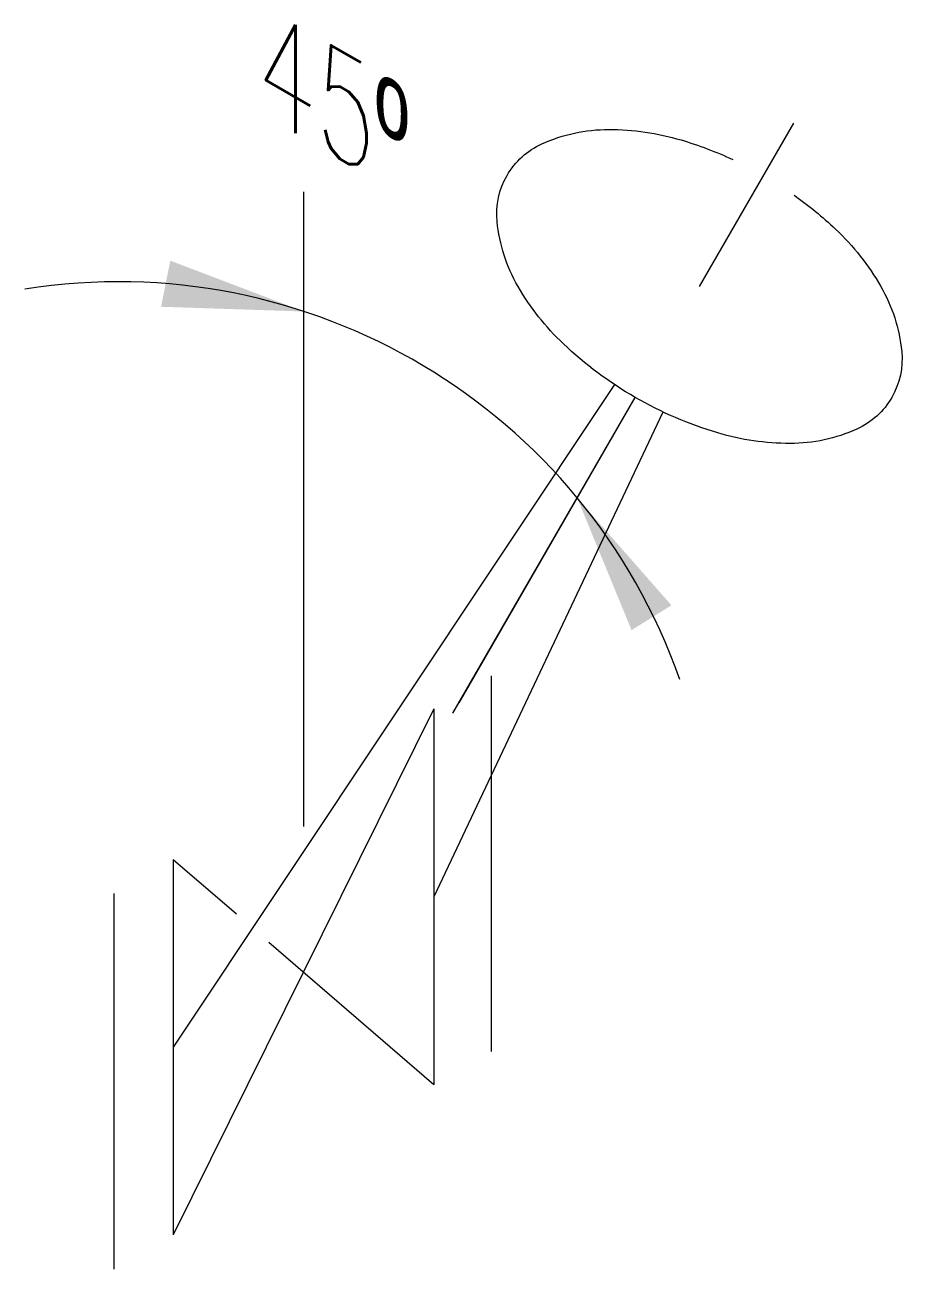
# Model space of a CAD drawing. Header units: millimetres. Extents: x -9991.5 to -9990.57, y -70.16 to -68.83.
import ezdxf

# ---------------------------------------------------------------- set-up
doc = ezdxf.new("R2010")
doc.units = ezdxf.units.MM
doc.layers.add('Tub_iso_válvulas', color=2, linetype='Continuous')
doc.styles.add('ISONEG80', font='ROMANSBR', dxfattribs={"width": 0.85, "height": 2})

msp = doc.modelspace()

# ---------------------------------------------------------------- linework, layer by layer
at = {"layer": 'Tub_iso_válvulas', "color": 1}
for p, q in [((-9990.7846, -69.1114), (-9990.6841, -68.9373)), ((-9991.2059, -69.6866), (-9991.2059, -69.0107)), ((-9990.875, -69.2159), (-9991.3449, -69.9216)), ((-9991.0471, -69.5659), (-9990.8529, -69.2296)), ((-9991.0406, -69.5547), (-9990.8529, -69.2296)), ((-9990.8234, -69.2451), (-9991.0675, -69.7614))]:
    msp.add_line(p, q, dxfattribs=at)
at = {"layer": 'Tub_iso_válvulas'}
for p, q in [((-9991.0064, -69.5262), (-9991.0064, -69.9262)), ((-9991.0675, -69.5614), (-9991.3449, -70.1216)), ((-9991.0675, -69.5614), (-9991.0675, -69.9614)), ((-9991.3449, -69.7216), (-9991.3449, -70.1216)), ((-9991.3449, -69.7216), (-9991.2775, -69.7798)), ((-9991.408, -69.7581), (-9991.408, -70.1581)), ((-9991.2429, -69.8097), (-9991.0675, -69.9614))]:
    msp.add_line(p, q, dxfattribs=at)
at = {"layer": 'Tub_iso_válvulas', "color": 1}
msp.add_lwpolyline([(-9990.6837, -69.0141, -0.034929), (-9990.6397, -69.0503, -0.072341), (-9990.5915, -69.1114, -0.106617), (-9990.5692, -69.1806, -0.156851), (-9990.5798, -69.2296, -0.156851), (-9990.6169, -69.2633, -0.106617), (-9990.6881, -69.2786, -0.072341), (-9990.765, -69.2674, -0.058752), (-9990.8529, -69.2296, -0.058752), (-9990.9295, -69.1724, -0.072341), (-9990.9777, -69.1114, -0.106617), (-9991, -69.0421, -0.156851), (-9990.9894, -68.9931, -0.156851), (-9990.9523, -68.9595, -0.106617), (-9990.8812, -68.9441, -0.072341), (-9990.8042, -68.9553, -0.036193), (-9990.749, -68.9762, -0.058752)], format="xyb", dxfattribs=at)
msp.add_arc((-9991.4033, -69.74), 0.6336, 19.3684, 99.032, dxfattribs=at)
for points in [[(-9991.3578, -69.133), (-9991.348, -69.0839), (-9991.2059, -69.138)], [(-9990.8144, -69.451), (-9990.8569, -69.4774), (-9990.9147, -69.3367)]]:
    msp.add_solid(points, dxfattribs=at)

# ---------------------------------------------------------------- texts
at = {"layer": 'Tub_iso_válvulas', "style": 'ISONEG80', "oblique": 330, "width": 0.85}
msp.add_attdef('45º', (-9991.2557, -68.9245), '45%%D', height=0.1, rotation=330, dxfattribs=at)

doc.saveas('drawing.dxf')
